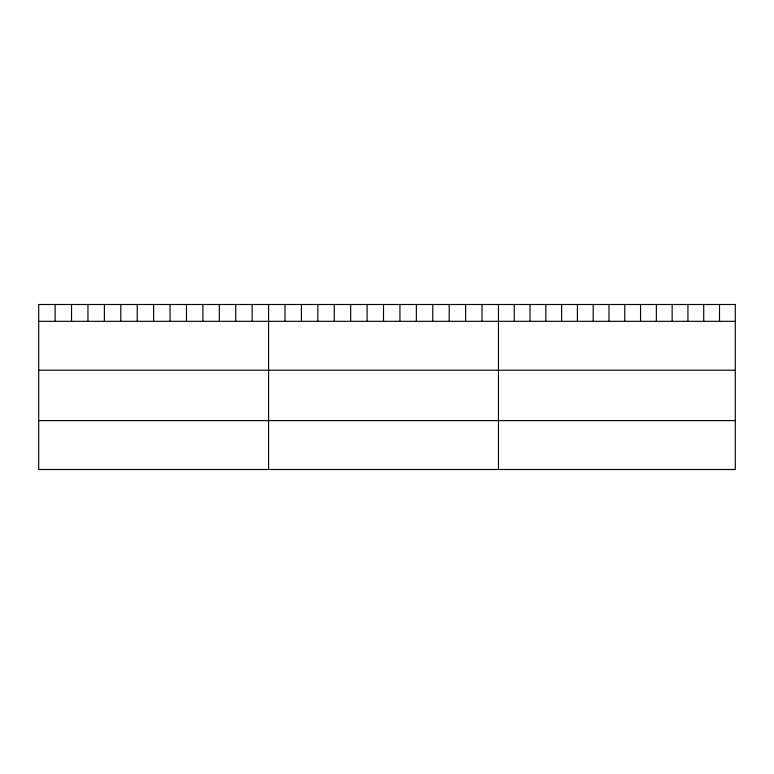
<?xml version="1.0" encoding="UTF-8"?>
<svg xmlns="http://www.w3.org/2000/svg" width="774" height="774" viewBox="0 0 774 774"><rect width="100%" height="100%" fill="white"/><g stroke="black" fill="none" stroke-linecap="round" stroke-linejoin="round"><path stroke-width="1.16" d="M38.7 321.326L735.3 321.326M38.7 370.224L735.3 370.224M38.7 420.601L735.3 420.601M719.51 304.501L719.51 321.326M703.721 304.501L703.721 321.326M687.931 304.501L687.931 321.326M672.142 304.501L672.142 321.326M656.352 304.501L656.352 321.326M640.562 304.501L640.562 321.326M624.773 304.501L624.773 321.326M608.983 304.501L608.983 321.326M593.194 304.501L593.194 321.326M577.404 304.501L577.404 321.326M561.614 304.501L561.614 321.326M545.825 304.501L545.825 321.326M530.035 304.501L530.035 321.326M514.246 304.501L514.246 321.326M498.456 304.501L498.456 469.499M482.038 304.501L482.038 321.326M465.619 304.501L465.619 321.326M449.201 304.501L449.201 321.326M432.772 304.501L432.772 321.326M416.354 304.501L416.354 321.326M399.935 304.501L399.935 321.326M383.517 304.501L383.517 321.326M367.099 304.501L367.099 321.326M350.68 304.501L350.68 321.326M334.262 304.501L334.262 321.326M317.833 304.501L317.833 321.326M301.415 304.501L301.415 321.326M284.996 304.501L284.996 321.326M268.578 304.501L268.578 469.499M252.16 304.501L252.16 321.326M235.741 304.501L235.741 321.326M219.323 304.501L219.323 321.326M202.894 304.501L202.894 321.326M186.476 304.501L186.476 321.326M170.057 304.501L170.057 321.326M153.639 304.501L153.639 321.326M137.221 304.501L137.221 321.326M120.802 304.501L120.802 321.326M104.384 304.501L104.384 321.326M87.955 304.501L87.955 321.326M71.537 304.501L71.537 321.326M55.118 304.501L55.118 321.326M735.3 304.501L38.7 304.501L38.7 469.499L735.3 469.499L735.3 304.501"/></g></svg>
